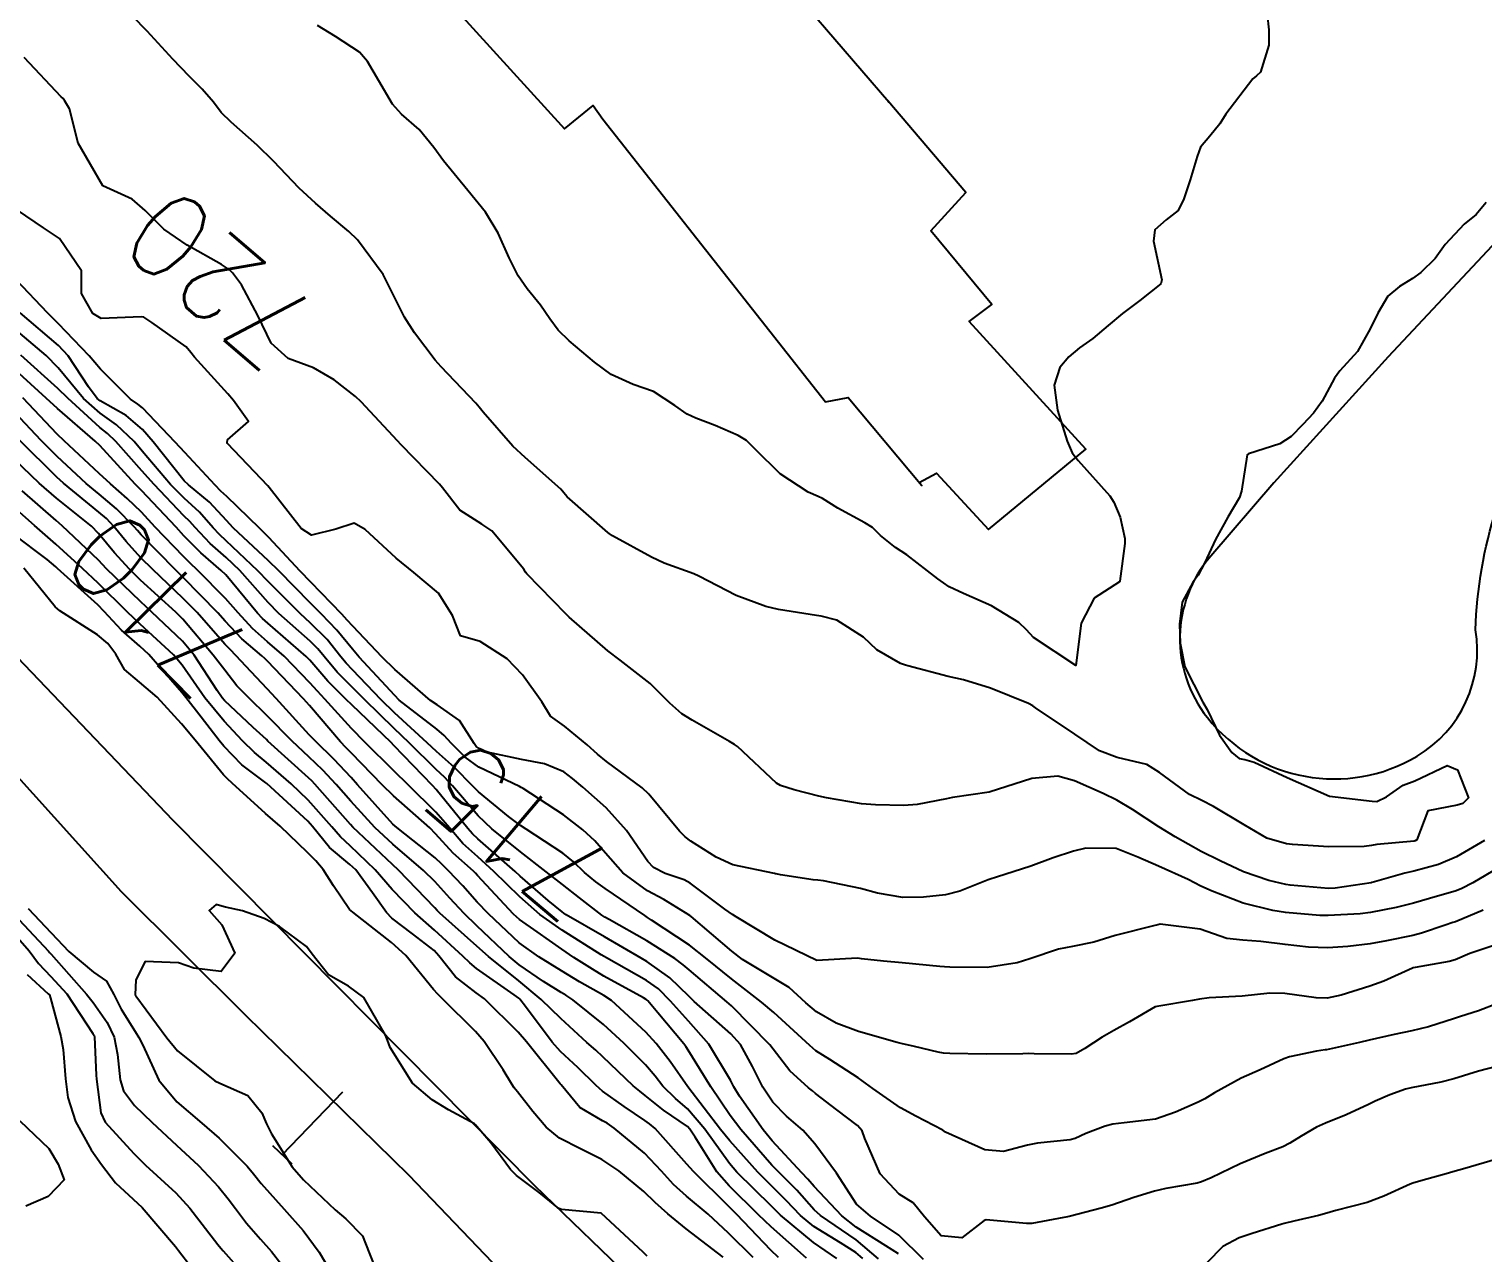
# Model space of a CAD drawing. Header units: metres. Extents: x 298520 to 308411, y 7433745 to 7450750.
# Drawn here: x 300544.6 to 300612.9, y 7448694.9 to 7448752.5 of the extents above; entities that cross this region are included whole.
import ezdxf
from ezdxf.enums import TextEntityAlignment as Align

# ---------------------------------------------------------------- set-up
doc = ezdxf.new("R2010")
doc.units = ezdxf.units.M
doc.header["$LTSCALE"] = 10
for name, color, linetype in [('Cotas', 45, 'Continuous'), ('Curvas de Nivel 1m', 11, 'Continuous'), ('Curvas de Nivel 5m', 15, 'Continuous'), ('Edificações', 30, 'Continuous'), ('Linha Férrea', 251, 'TRACKS'), ('Pórtico', 62, 'Continuous'), ('Vias Primárias', 230, 'Continuous')]:
    doc.layers.add(name, color=color, linetype=linetype)
doc.styles.add('Style-STANDARD', font='STANDARD.shx')
doc.linetypes.add('TRACKS', pattern='A,0.15,[130,ltypeshp.shx,S=0.25,R=0,X=0,Y=0],0.15', length=0.3)

msp = doc.modelspace()

# ---------------------------------------------------------------- linework, layer by layer
at = {"layer": 'Curvas de Nivel 1m', "flags": 128}
for points, elevation in [([(300602.723, 7448753.876), (300602.87, 7448752.423), (300602.875, 7448751.693), (300602.485, 7448750.426), (300602.302, 7448750.258), (300602.13, 7448750.106), (300600.859, 7448748.449), (300600.566, 7448747.993), (300600.097, 7448747.417), (300599.658, 7448746.896), (300599.501, 7448746.466), (300599.178, 7448745.363), (300598.883, 7448744.472), (300598.61, 7448743.922), (300598.053, 7448743.48), (300597.519, 7448743.014), (300597.461, 7448742.486), (300597.842, 7448740.656), (300597.796, 7448740.482), (300596.805, 7448739.692), (300595.999, 7448739.081), (300595.325, 7448738.51), (300594.599, 7448737.905), (300593.977, 7448737.462), (300593.466, 7448737.04), (300593.055, 7448736.539), (300592.79, 7448735.707), (300592.937, 7448734.54), (300593.388, 7448733.076), (300593.638, 7448732.533), (300593.917, 7448732.168), (300595.396, 7448730.507), (300595.596, 7448730.211), (300595.883, 7448729.498), (300596.104, 7448728.498), (300596.107, 7448728.261), (300595.875, 7448726.5), (300595.87, 7448726.483), (300595.852, 7448726.465), (300594.659, 7448725.699), (300594.061, 7448724.526), (300593.803, 7448722.53), (300591.816, 7448723.849), (300591.48, 7448724.216), (300591.118, 7448724.561), (300589.834, 7448725.331), (300588.519, 7448725.917), (300587.847, 7448726.228), (300587.323, 7448726.605), (300585.864, 7448727.729), (300585.32, 7448728.081), (300584.626, 7448728.639), (300584.25, 7448729.018), (300583.879, 7448729.238), (300582.616, 7448729.932), (300581.89, 7448730.382), (300581.693, 7448730.475), (300581.227, 7448730.68), (300579.906, 7448731.545), (300578.724, 7448732.708), (300578.324, 7448733.111), (300577.929, 7448733.345), (300576.85, 7448733.815), (300575.937, 7448734.164), (300575.537, 7448734.344), (300574.954, 7448734.755), (300573.952, 7448735.407), (300572.995, 7448735.742), (300571.964, 7448736.219), (300571.171, 7448736.798), (300569.983, 7448737.798), (300569.466, 7448738.296), (300569.085, 7448738.824), (300568.638, 7448739.469), (300568.007, 7448740.236), (300567.583, 7448740.844), (300567.169, 7448741.705), (300566.653, 7448742.854), (300566.053, 7448743.837), (300565.231, 7448744.868), (300564.084, 7448746.262), (300563.632, 7448746.887), (300562.937, 7448747.733), (300562.108, 7448748.458), (300561.678, 7448748.914), (300561.034, 7448750.011), (300560.515, 7448750.926), (300560.139, 7448751.363), (300558.996, 7448752.101), (300558.158, 7448752.614)], 722), ([(300613.089, 7448744.3), (300612.627, 7448743.734), (300612.053, 7448743.281), (300611.164, 7448742.323), (300610.699, 7448741.664), (300610.023, 7448741.003), (300609.634, 7448740.729), (300609.012, 7448740.35), (300608.474, 7448739.889), (300608, 7448739.098), (300607.638, 7448738.365), (300607.049, 7448737.301), (300606.218, 7448736.386), (300605.959, 7448736.036), (300605.381, 7448734.964), (300604.971, 7448734.4), (300604.477, 7448733.865), (300603.932, 7448733.297), (300603.397, 7448732.946), (300601.923, 7448732.486), (300601.859, 7448732.431), (300601.596, 7448730.735), (300601.496, 7448730.436), (300600.948, 7448729.508), (300600.361, 7448728.453), (300599.862, 7448727.368), (300599.546, 7448726.773), (300599.312, 7448726.465), (300598.805, 7448725.504), (300598.679, 7448724.471), (300598.701, 7448723.584), (300598.922, 7448722.469), (300599.778, 7448720.814), (300599.974, 7448720.457), (300600.562, 7448719.249), (300601.13, 7448718.439), (300601.479, 7448718.163), (300601.75, 7448718.111), (300602.186, 7448717.988), (300603.742, 7448717.269), (300605.733, 7448716.39), (300607.73, 7448716.161), (300607.944, 7448716.144), (300608.401, 7448716.353), (300609.183, 7448716.901), (300609.741, 7448717.115), (300611.262, 7448717.831), (300611.746, 7448717.623), (300612.258, 7448716.305), (300611.999, 7448716.037), (300611.728, 7448715.96), (300610.352, 7448715.705), (300609.826, 7448714.339), (300609.756, 7448714.286), (300609.702, 7448714.272), (300607.948, 7448714.11), (300607.7, 7448714.068), (300607.35, 7448714.016), (300605.699, 7448714.014), (300603.993, 7448714.114), (300603.7, 7448714.153), (300602.775, 7448714.419), (300601.712, 7448715.037), (300600.273, 7448715.904), (300599.729, 7448716.192), (300599.152, 7448716.466), (300597.743, 7448717.506), (300597.135, 7448717.877), (300595.75, 7448718.209), (300594.909, 7448718.518), (300593.761, 7448719.298), (300591.913, 7448720.549), (300591.774, 7448720.638), (300591.584, 7448720.744), (300589.786, 7448721.474), (300588.529, 7448721.856), (300587.794, 7448722.022), (300585.906, 7448722.515), (300585.802, 7448722.546), (300585.558, 7448722.624), (300584.443, 7448723.274), (300583.815, 7448723.857), (300582.568, 7448724.663), (300581.826, 7448724.848), (300581.616, 7448724.884), (300579.83, 7448725.165), (300579.234, 7448725.304), (300577.84, 7448725.826), (300576.08, 7448726.738), (300575.854, 7448726.844), (300574.448, 7448727.35), (300573.861, 7448727.621), (300572.026, 7448728.633), (300571.872, 7448728.734), (300571.801, 7448728.791), (300569.889, 7448730.454), (300569.731, 7448730.652), (300569.594, 7448730.814), (300567.915, 7448732.313), (300567.336, 7448732.846), (300565.939, 7448734.449), (300565.758, 7448734.68), (300565.601, 7448734.865), (300563.968, 7448736.58), (300563.687, 7448736.893), (300562.718, 7448738.171), (300562.244, 7448738.907), (300561.998, 7448739.411), (300561.246, 7448740.918), (300560.037, 7448742.542), (300559.634, 7448742.936), (300558.764, 7448743.663), (300558.056, 7448744.263), (300557.29, 7448744.968), (300556.082, 7448746.235), (300555.327, 7448746.988), (300554.104, 7448748.069), (300553.636, 7448748.535), (300553.269, 7448749.013), (300552.73, 7448749.632), (300552.125, 7448750.237), (300551.35, 7448751.038), (300550.152, 7448752.351), (300549.468, 7448753.057)], 721), ([(300613.69, 7448713.037), (300612.458, 7448712.308), (300611.953, 7448712.041), (300611.677, 7448711.933), (300610.427, 7448711.577), (300609.668, 7448711.364), (300608.855, 7448711.158), (300607.661, 7448710.922), (300607.168, 7448710.86), (300605.659, 7448710.775), (300605.27, 7448710.783), (300603.661, 7448710.927), (300603.067, 7448711.01), (300601.667, 7448711.361), (300600.205, 7448711.922), (300599.678, 7448712.162), (300599.084, 7448712.466), (300597.689, 7448713.104), (300596.721, 7448713.522), (300595.697, 7448713.934), (300594.277, 7448713.944), (300593.696, 7448713.796), (300592.743, 7448713.489), (300591.688, 7448713.101), (300590.075, 7448712.574), (300589.775, 7448712.485), (300589.681, 7448712.45), (300588.348, 7448711.918), (300587.67, 7448711.75), (300586.641, 7448711.637), (300585.668, 7448711.63), (300584.473, 7448711.836), (300583.674, 7448712.046), (300581.94, 7448712.406), (300581.681, 7448712.434), (300581.459, 7448712.451), (300579.923, 7448712.696), (300579.715, 7448712.731), (300579.683, 7448712.736), (300579.637, 7448712.747), (300577.687, 7448713.158), (300576.895, 7448713.524), (300575.698, 7448714.281), (300575.436, 7448714.48), (300575.175, 7448714.748), (300573.729, 7448716.476), (300573.412, 7448716.773), (300571.745, 7448718.023), (300571.312, 7448718.36), (300570.83, 7448718.799), (300569.762, 7448719.677), (300569.103, 7448720.157), (300568.704, 7448720.826), (300567.792, 7448722.099), (300567.072, 7448722.847), (300565.811, 7448723.661), (300564.872, 7448723.933), (300564.502, 7448724.88), (300563.839, 7448725.929), (300562.693, 7448726.902), (300561.86, 7448727.57), (300560.391, 7448728.925), (300559.876, 7448729.225), (300559.018, 7448728.943), (300557.87, 7448728.653), (300557.385, 7448728.965), (300555.892, 7448730.899), (300555.825, 7448730.981), (300553.922, 7448732.965), (300553.907, 7448733), (300553.924, 7448733.145), (300554.921, 7448734.002), (300554.212, 7448734.997), (300553.947, 7448735.299), (300552.37, 7448737.024), (300552.198, 7448737.25), (300551.978, 7448737.51), (300550.375, 7448738.661), (300549.992, 7448738.914), (300549.87, 7448738.93), (300547.991, 7448738.851), (300547.594, 7448739.084), (300547.063, 7448740.028), (300547.071, 7448741.089), (300546.035, 7448742.601), (300545.272, 7448743.108), (300544.051, 7448743.943)], 719), ([(300612.943, 7448711.022), (300611.655, 7448710.487), (300611.531, 7448710.445), (300611.168, 7448710.325), (300610.044, 7448709.941), (300609.648, 7448709.841), (300608.404, 7448709.594), (300607.644, 7448709.453), (300606.581, 7448709.315), (300605.642, 7448709.264), (300604.744, 7448709.296), (300603.643, 7448709.409), (300602.504, 7448709.561), (300601.645, 7448709.612), (300600.906, 7448709.701), (300599.65, 7448710.129), (300597.765, 7448710.366), (300597.652, 7448710.342), (300597.458, 7448710.29), (300595.646, 7448709.844), (300594.645, 7448709.518), (300593.641, 7448709.328), (300592.98, 7448709.197), (300591.635, 7448708.742), (300591.05, 7448708.559), (300589.63, 7448708.328), (300587.878, 7448708.35), (300587.631, 7448708.36), (300587.404, 7448708.377), (300585.632, 7448708.551), (300584.755, 7448708.639), (300583.728, 7448708.743), (300583.634, 7448708.757), (300583.519, 7448708.767), (300581.633, 7448708.67), (300579.647, 7448709.613), (300577.841, 7448710.718), (300577.664, 7448710.832), (300577.311, 7448711.079), (300575.679, 7448712.305), (300575.392, 7448712.457), (300574.497, 7448712.758), (300573.948, 7448713.029), (300573.688, 7448713.319), (300572.683, 7448714.78), (300571.719, 7448715.836), (300570.637, 7448716.806), (300570.146, 7448717.223), (300569.74, 7448717.527), (300568.832, 7448717.912), (300567.746, 7448718.111), (300566.14, 7448718.465), (300565.751, 7448718.634), (300565.618, 7448718.729), (300565.514, 7448718.864), (300564.834, 7448719.944), (300563.78, 7448720.687), (300563.464, 7448720.893), (300561.797, 7448722.339), (300561.203, 7448722.916), (300559.817, 7448724.377), (300559.555, 7448724.669), (300559.306, 7448724.938), (300557.845, 7448726.445), (300557.35, 7448726.965), (300555.869, 7448728.553), (300555.437, 7448728.984), (300553.888, 7448730.474), (300553.621, 7448730.735), (300553.34, 7448731.008), (300551.916, 7448732.548), (300551.474, 7448733.034), (300549.939, 7448734.64), (300549.709, 7448734.822), (300549.373, 7448735.059), (300547.964, 7448736.465), (300547.432, 7448737.085), (300545.988, 7448738.59), (300545.459, 7448739.105), (300544.008, 7448740.642)], 718), ([(300613.644, 7448709.425), (300612.319, 7448708.989), (300611.637, 7448708.701), (300611.349, 7448708.61), (300609.75, 7448708.339), (300609.656, 7448708.317), (300609.633, 7448708.308), (300608.281, 7448707.699), (300607.624, 7448707.462), (300606.272, 7448707.033), (300605.618, 7448706.896), (300605.103, 7448706.91), (300603.62, 7448707.108), (300602.914, 7448707.123), (300601.618, 7448706.979), (300600.068, 7448706.904), (300599.617, 7448706.848), (300599.29, 7448706.789), (300597.613, 7448706.505), (300597.537, 7448706.481), (300596.327, 7448705.774), (300595.596, 7448705.367), (300595.047, 7448705.06), (300594.233, 7448704.523), (300593.816, 7448704.293), (300593.58, 7448704.26), (300591.847, 7448704.28), (300591.58, 7448704.285), (300591.305, 7448704.279), (300589.58, 7448704.254), (300587.879, 7448704.298), (300587.58, 7448704.311), (300587.328, 7448704.351), (300586.225, 7448704.62), (300585.585, 7448704.763), (300585.412, 7448704.806), (300583.593, 7448705.326), (300582.538, 7448705.722), (300581.607, 7448706.251), (300581.119, 7448706.677), (300580.327, 7448707.396), (300579.624, 7448707.816), (300578.131, 7448708.715), (300577.639, 7448709.095), (300575.723, 7448710.739), (300575.663, 7448710.784), (300574.439, 7448711.527), (300573.675, 7448711.936), (300572.516, 7448712.782), (300571.692, 7448713.708), (300571.191, 7448714.291), (300570.629, 7448714.806), (300569.713, 7448715.511), (300567.828, 7448716.742), (300567.732, 7448716.804), (300567.655, 7448716.841), (300565.742, 7448717.753), (300565.102, 7448718.225), (300564.436, 7448718.88), (300564.108, 7448719.237), (300563.763, 7448719.533), (300562.003, 7448720.908), (300561.785, 7448721.117), (300560.115, 7448722.927), (300559.807, 7448723.3), (300559.065, 7448724.191), (300558.347, 7448724.952), (300557.83, 7448725.46), (300556.345, 7448726.975), (300555.858, 7448727.458), (300554.2, 7448728.997), (300553.876, 7448729.342), (300553.079, 7448730.206), (300552.092, 7448731.027), (300551.896, 7448731.216), (300550.434, 7448733.045), (300549.929, 7448733.632), (300549.165, 7448734.291), (300547.942, 7448734.967), (300547.801, 7448735.081), (300547.399, 7448735.637), (300546.43, 7448737.095), (300545.978, 7448737.583), (300544.177, 7448739.118)], 717), ([(300613.616, 7448706.642), (300612.725, 7448706.303), (300611.889, 7448706.035), (300611.607, 7448705.942), (300610.383, 7448705.55), (300609.598, 7448705.352), (300608.764, 7448705.179), (300607.591, 7448704.917), (300607.144, 7448704.813), (300605.584, 7448704.466), (300605.516, 7448704.458), (300605.113, 7448704.395), (300603.852, 7448704.136), (300603.579, 7448704.041), (300602.466, 7448703.529), (300601.57, 7448703.126), (300600.325, 7448702.449), (300599.862, 7448702.153), (300599.558, 7448701.997), (300598.494, 7448701.53), (300597.55, 7448701.206), (300596.074, 7448701.028), (300595.547, 7448700.966), (300595.183, 7448700.877), (300594.279, 7448700.523), (300593.771, 7448700.296), (300593.538, 7448700.232), (300592.005, 7448700.077), (300591.534, 7448699.987), (300590.405, 7448699.691), (300589.531, 7448699.76), (300587.681, 7448700.599), (300587.544, 7448700.68), (300586.282, 7448701.35), (300585.554, 7448701.733), (300584.267, 7448702.643), (300583.568, 7448703.151), (300582.232, 7448704.008), (300581.58, 7448704.419), (300581.443, 7448704.534), (300581.3, 7448704.674), (300579.606, 7448706.225), (300579.032, 7448706.706), (300577.624, 7448707.798), (300576.473, 7448708.732), (300575.643, 7448709.383), (300573.861, 7448710.566), (300573.662, 7448710.689), (300573.537, 7448710.771), (300571.675, 7448712.043), (300571.242, 7448712.36), (300570.71, 7448712.805), (300570.183, 7448713.308), (300569.692, 7448713.714), (300567.963, 7448714.837), (300567.705, 7448715.009), (300567.128, 7448715.429), (300565.729, 7448716.591), (300565.461, 7448716.864), (300564.603, 7448717.739), (300563.749, 7448718.495), (300563.305, 7448718.894), (300561.774, 7448720.309), (300561.153, 7448720.916), (300559.797, 7448722.329), (300559.503, 7448722.638), (300559.254, 7448722.938), (300558.61, 7448723.747), (300557.819, 7448724.538), (300557.362, 7448724.965), (300555.845, 7448726.484), (300555.354, 7448726.985), (300553.867, 7448728.396), (300553.55, 7448728.685), (300553.259, 7448729.009), (300552.607, 7448729.746), (300551.887, 7448730.4), (300551.25, 7448731.036), (300549.916, 7448732.61), (300549.539, 7448733.056), (300548.708, 7448733.846), (300547.936, 7448734.398), (300547.157, 7448735.088), (300545.964, 7448736.528), (300545.398, 7448737.106), (300543.985, 7448738.316)], 716), ([(300586.635, 7448694.612), (300585.48, 7448695.755), (300584.144, 7448696.643), (300583.499, 7448697.214), (300582.555, 7448698.66), (300581.534, 7448700.049), (300580.964, 7448700.679), (300580.208, 7448701.349), (300579.556, 7448702.001), (300579.086, 7448702.705), (300578.611, 7448703.672), (300578.035, 7448704.715), (300577.59, 7448705.223), (300575.866, 7448706.737), (300575.615, 7448706.988), (300574.72, 7448707.85), (300573.631, 7448708.616), (300573.365, 7448708.773), (300571.648, 7448709.771), (300569.849, 7448710.817), (300569.738, 7448710.893), (300569.664, 7448710.95), (300569.005, 7448711.491), (300567.681, 7448712.628), (300567.442, 7448712.842), (300565.698, 7448714.377), (300565.449, 7448714.613), (300565.221, 7448714.867), (300563.73, 7448716.702), (300563.562, 7448716.892), (300561.752, 7448718.777), (300561.617, 7448718.911), (300559.779, 7448720.68), (300559.512, 7448720.934), (300558.638, 7448721.794), (300557.801, 7448722.775), (300557.629, 7448722.962), (300555.818, 7448724.519), (300555.575, 7448724.738), (300555.344, 7448724.987), (300553.85, 7448726.795), (300553.634, 7448727.003), (300552.666, 7448727.823), (300551.869, 7448728.635), (300551.511, 7448729.034), (300549.89, 7448730.762), (300549.745, 7448730.906), (300549.589, 7448731.055), (300547.92, 7448732.88), (300547.712, 7448733.082), (300545.938, 7448734.616), (300545.397, 7448735.105), (300543.962, 7448736.422)], 714), ([(300585.466, 7448694.869), (300584.865, 7448695.243), (300583.485, 7448696.126), (300582.803, 7448696.657), (300581.507, 7448698.046), (300581.212, 7448698.377), (300580.928, 7448698.679), (300579.535, 7448700.184), (300579.109, 7448700.704), (300577.993, 7448702.281), (300577.722, 7448702.718), (300577.566, 7448703.031), (300576.547, 7448704.73), (300575.599, 7448705.817), (300574.744, 7448706.753), (300574.182, 7448707.325), (300573.622, 7448707.72), (300571.744, 7448708.789), (300571.634, 7448708.855), (300571.492, 7448708.935), (300569.652, 7448710.086), (300568.611, 7448710.831), (300567.671, 7448711.651), (300566.451, 7448712.852), (300565.69, 7448713.534), (300564.994, 7448714.168), (300564.371, 7448714.88), (300563.714, 7448715.636), (300562.427, 7448716.903), (300561.74, 7448717.576), (300560.39, 7448718.924), (300559.763, 7448719.575), (300558.505, 7448720.949), (300558.157, 7448721.325), (300557.791, 7448721.722), (300556.584, 7448722.972), (300555.81, 7448723.649), (300555.099, 7448724.274), (300554.422, 7448725.001), (300553.833, 7448725.681), (300552.517, 7448727.02), (300552.173, 7448727.342), (300551.859, 7448727.65), (300550.531, 7448729.043), (300549.88, 7448729.737), (300549.216, 7448730.39), (300548.434, 7448731.072), (300547.9, 7448731.554), (300546.243, 7448733.097), (300545.926, 7448733.415), (300544.313, 7448735.116)], 713), ([(300584.523, 7448694.639), (300583.476, 7448695.529), (300581.8, 7448696.667), (300581.496, 7448696.942), (300580.687, 7448697.865), (300579.86, 7448698.695), (300579.518, 7448699.046), (300578.061, 7448700.715), (300577.55, 7448701.383), (300576.651, 7448702.729), (300575.58, 7448704.455), (300575.465, 7448704.625), (300575.377, 7448704.743), (300574.159, 7448706.207), (300573.687, 7448706.769), (300573.649, 7448706.806), (300573.614, 7448706.832), (300573.479, 7448706.907), (300571.624, 7448707.93), (300571.078, 7448708.249), (300570.213, 7448708.811), (300569.639, 7448709.2), (300568.478, 7448710.005), (300567.659, 7448710.587), (300567.377, 7448710.843), (300565.681, 7448712.661), (300565.587, 7448712.766), (300565.483, 7448712.863), (300564.527, 7448713.713), (300563.7, 7448714.615), (300563.431, 7448714.893), (300561.725, 7448716.406), (300561.202, 7448716.915), (300559.748, 7448718.412), (300559.489, 7448718.673), (300559.241, 7448718.938), (300557.778, 7448720.646), (300557.498, 7448720.963), (300555.8, 7448722.73), (300555.679, 7448722.86), (300555.545, 7448722.984), (300554.604, 7448723.791), (300553.819, 7448724.619), (300553.469, 7448725.014), (300551.848, 7448726.673), (300551.488, 7448727.034), (300549.869, 7448728.678), (300549.693, 7448728.875), (300549.536, 7448729.055), (300548.712, 7448729.898), (300547.888, 7448730.585), (300547.283, 7448731.086), (300545.916, 7448732.361), (300545.17, 7448733.108), (300543.936, 7448734.431)], 712), ([(300583.798, 7448694.647), (300583.467, 7448694.943), (300582.746, 7448695.385), (300581.485, 7448696.15), (300580.856, 7448696.68), (300580.191, 7448697.381), (300579.507, 7448698.06), (300578.854, 7448698.707), (300577.535, 7448700.186), (300577.107, 7448700.724), (300575.563, 7448702.72), (300574.73, 7448703.908), (300574.075, 7448704.763), (300573.591, 7448705.298), (300571.975, 7448706.786), (300571.615, 7448707.021), (300570.47, 7448707.656), (300569.626, 7448708.17), (300568.556, 7448708.831), (300567.643, 7448709.493), (300566.191, 7448710.855), (300565.668, 7448711.407), (300564.985, 7448712.179), (300564.316, 7448712.881), (300563.999, 7448713.199), (300563.689, 7448713.483), (300561.882, 7448714.908), (300561.705, 7448715.075), (300560.041, 7448716.927), (300559.736, 7448717.272), (300558.93, 7448718.127), (300558.073, 7448718.955), (300557.758, 7448719.279), (300556.215, 7448720.976), (300555.787, 7448721.432), (300555.032, 7448722.229), (300554.326, 7448723.002), (300554.062, 7448723.263), (300553.808, 7448723.529), (300552.494, 7448725.023), (300551.833, 7448725.699), (300550.413, 7448727.044), (300549.858, 7448727.586), (300549.164, 7448728.358), (300548.579, 7448729.069), (300548.239, 7448729.437), (300547.88, 7448729.739), (300546.225, 7448731.097), (300545.906, 7448731.386), (300544.146, 7448733.118)], 711), ([(300581.15, 7448694.675), (300579.485, 7448696.142), (300578.894, 7448696.706), (300577.506, 7448698.071), (300576.934, 7448698.726), (300575.909, 7448700.364), (300575.666, 7448700.739), (300575.544, 7448700.862), (300574.416, 7448701.621), (300573.558, 7448702.322), (300573.313, 7448702.525), (300573.001, 7448702.776), (300571.576, 7448704.133), (300571.233, 7448704.449), (300570.821, 7448704.801), (300569.6, 7448705.93), (300568.677, 7448706.829), (300567.622, 7448707.705), (300566.189, 7448708.854), (300565.64, 7448709.332), (300563.906, 7448710.886), (300563.784, 7448711.008), (300563.665, 7448711.137), (300561.959, 7448712.907), (300561.686, 7448713.173), (300559.821, 7448714.929), (300559.705, 7448715.052), (300558.033, 7448716.955), (300557.888, 7448717.111), (300557.736, 7448717.256), (300555.825, 7448718.979), (300555.754, 7448719.047), (300555.129, 7448719.623), (300553.781, 7448720.882), (300553.674, 7448721.011), (300553.448, 7448721.352), (300552.354, 7448723.024), (300551.809, 7448723.668), (300550.366, 7448725.045), (300549.83, 7448725.543), (300548.237, 7448727.074), (300548.051, 7448727.273), (300547.857, 7448727.489), (300546.162, 7448729.097), (300545.877, 7448729.354), (300544.276, 7448730.738)], 709), ([(300579.832, 7448694.694), (300579.468, 7448695.038), (300577.873, 7448696.716), (300577.497, 7448697.096), (300575.838, 7448698.737), (300575.518, 7448699.093), (300574.037, 7448700.763), (300573.765, 7448700.986), (300573.547, 7448701.137), (300572.567, 7448701.793), (300571.56, 7448702.517), (300571.409, 7448702.639), (300571.245, 7448702.795), (300570.394, 7448703.631), (300569.579, 7448704.38), (300569.19, 7448704.824), (300567.942, 7448706.503), (300567.675, 7448706.839), (300567.614, 7448706.898), (300567.405, 7448707.052), (300565.627, 7448708.291), (300565.314, 7448708.549), (300564.993, 7448708.87), (300563.651, 7448710.088), (300562.725, 7448710.899), (300561.674, 7448712.003), (300560.874, 7448712.918), (300559.694, 7448714.057), (300559.238, 7448714.476), (300558.824, 7448714.943), (300557.722, 7448716.201), (300556.926, 7448716.968), (300555.743, 7448717.981), (300555.203, 7448718.444), (300554.625, 7448718.997), (300553.766, 7448719.909), (300552.865, 7448721.019), (300551.798, 7448722.543), (300551.387, 7448723.034), (300549.817, 7448724.482), (300549.521, 7448724.755), (300549.217, 7448725.059), (300547.843, 7448726.401), (300547.111, 7448727.087), (300545.864, 7448728.231), (300544.86, 7448729.11), (300543.886, 7448729.981)], 708), ([(300578.642, 7448694.708), (300577.48, 7448695.852), (300576.513, 7448696.73), (300575.501, 7448697.577), (300574.889, 7448698.132), (300574.32, 7448698.758), (300573.525, 7448699.603), (300572.095, 7448700.784), (300571.769, 7448701.012), (300571.546, 7448701.132), (300570.495, 7448701.749), (300569.604, 7448702.819), (300569.587, 7448702.843), (300569.563, 7448702.864), (300567.984, 7448704.836), (300567.59, 7448705.299), (300566.008, 7448706.856), (300565.616, 7448707.148), (300564.65, 7448707.902), (300563.857, 7448708.887), (300563.636, 7448709.126), (300562.627, 7448709.922), (300561.659, 7448710.656), (300561.396, 7448710.913), (300560.742, 7448711.85), (300559.953, 7448712.927), (300559.685, 7448713.178), (300558.717, 7448713.969), (300557.924, 7448714.957), (300557.707, 7448715.22), (300555.778, 7448716.98), (300555.733, 7448717.016), (300554.608, 7448717.864), (300553.75, 7448718.738), (300553.535, 7448719.012), (300552.694, 7448720.096), (300551.971, 7448721.028), (300551.785, 7448721.262), (300550.231, 7448723.046), (300549.807, 7448723.444), (300548.941, 7448724.19), (300548.128, 7448725.075), (300547.828, 7448725.386), (300545.938, 7448727.099), (300545.854, 7448727.172), (300545.445, 7448727.516), (300543.869, 7448728.707)], 707), ([(300577.232, 7448694.722), (300575.483, 7448696.055), (300574.621, 7448696.753), (300574.029, 7448697.293), (300573.503, 7448697.796), (300572.323, 7448698.782), (300571.521, 7448699.314), (300570.518, 7448699.815), (300569.535, 7448700.31), (300568.908, 7448700.826), (300568.281, 7448701.563), (300567.559, 7448702.483), (300567.402, 7448702.682), (300567.294, 7448702.843), (300566.891, 7448703.526), (300565.99, 7448704.856), (300565.59, 7448705.32), (300564.011, 7448706.884), (300563.809, 7448707.081), (300563.617, 7448707.305), (300562.314, 7448708.903), (300561.642, 7448709.502), (300559.811, 7448710.929), (300559.664, 7448711.065), (300558.905, 7448712.171), (300558.424, 7448712.949), (300558.081, 7448713.348), (300557.691, 7448713.744), (300556.399, 7448714.973), (300555.712, 7448715.58), (300554.146, 7448717.004), (300553.924, 7448717.196), (300553.737, 7448717.391), (300552.407, 7448719.023), (300551.764, 7448719.786), (300550.619, 7448721.042), (300549.79, 7448721.756), (300549.078, 7448722.343), (300548.675, 7448723.067), (300548.299, 7448723.564), (300547.812, 7448723.969), (300546.041, 7448725.098), (300545.826, 7448725.284), (300544.347, 7448727.115)], 706), ([(300543.662, 7448711.083), (300545.506, 7448709.102), (300545.565, 7448709.033), (300545.631, 7448708.956), (300547.296, 7448707.083), (300547.609, 7448706.689), (300548.278, 7448705.748), (300548.604, 7448705.065), (300548.762, 7448704.249), (300548.882, 7448703.06), (300549.033, 7448702.534), (300549.551, 7448701.851), (300550.389, 7448701.042), (300551.527, 7448699.977), (300552.561, 7448699.02), (300553.503, 7448698.025), (300553.955, 7448697.46), (300554.297, 7448696.998), (300554.818, 7448696.321), (300555.479, 7448695.564), (300555.997, 7448694.975), (300557.445, 7448693.101)], 707), ([(300544.558, 7448711.111), (300545.646, 7448709.969), (300546.474, 7448709.092), (300547.623, 7448708.119), (300548.232, 7448707.684), (300548.577, 7448707.066), (300548.921, 7448706.375), (300549.587, 7448705.322), (300549.755, 7448705.048), (300549.941, 7448704.684), (300550.693, 7448703.039), (300551.553, 7448702.014), (300552.725, 7448701.018), (300553.532, 7448700.307), (300554.845, 7448698.99), (300555.151, 7448698.627), (300555.505, 7448698.179), (300556.584, 7448696.969), (300557.483, 7448695.969), (300558.242, 7448694.952), (300559.397, 7448692.987)], 706), ([(300543.649, 7448710.218), (300544.609, 7448709.115), (300545.036, 7448708.518), (300545.621, 7448707.918), (300546.371, 7448707.092), (300547.594, 7448705.229), (300547.655, 7448705.14), (300547.675, 7448705.079), (300547.758, 7448703.27), (300547.77, 7448703.077), (300547.978, 7448701.505), (300548.18, 7448701.07), (300549.521, 7448699.588), (300550.074, 7448699.044), (300551.5, 7448697.745), (300552.164, 7448697.023), (300553.476, 7448695.314), (300553.609, 7448695.142), (300553.723, 7448695.006), (300555.444, 7448693.074)], 708), ([(300544.504, 7448707.999), (300545.504, 7448707.102), (300545.563, 7448707.051), (300545.611, 7448706.898), (300546.097, 7448705.095), (300546.195, 7448704.483), (300546.313, 7448703.093), (300546.42, 7448702.225), (300546.776, 7448701.088), (300547.523, 7448699.769), (300548.001, 7448699.073), (300548.656, 7448698.215), (300549.497, 7448697.439), (300549.921, 7448697.046), (300551.475, 7448695.217), (300551.621, 7448695.029), (300552.2, 7448694.285)], 709), ([(300613.523, 7448699.305), (300612.091, 7448698.884), (300611.517, 7448698.72), (300611.206, 7448698.633), (300610.128, 7448698.334), (300609.65, 7448698.201), (300609.511, 7448698.149), (300608.275, 7448697.582), (300607.502, 7448697.292), (300606.024, 7448696.908), (300605.497, 7448696.752), (300605.216, 7448696.673), (300604.05, 7448696.404), (300603.601, 7448696.3), (300603.491, 7448696.267), (300602.094, 7448695.821), (300601.481, 7448695.62), (300600.712, 7448695.21), (300599.966, 7448694.455)], 714)]:
    msp.add_lwpolyline(points, dxfattribs=dict(at, elevation=elevation))
at = {"layer": 'Curvas de Nivel 5m', "flags": 128}
for points, elevation in [([(300613.013, 7448714.3), (300611.695, 7448713.529), (300610.848, 7448713.172), (300609.688, 7448712.858), (300609.268, 7448712.763), (300607.841, 7448712.358), (300607.716, 7448712.326), (300607.682, 7448712.317), (300606, 7448712.064), (300605.678, 7448712.053), (300603.882, 7448712.206), (300603.68, 7448712.236), (300602.873, 7448712.418), (300601.687, 7448712.829), (300600.589, 7448713.343), (300599.696, 7448713.791), (300598.467, 7448714.472), (300597.71, 7448714.941), (300596.459, 7448715.762), (300595.728, 7448716.196), (300595.082, 7448716.517), (300593.739, 7448717.109), (300592.956, 7448717.323), (300591.74, 7448717.221), (300589.733, 7448716.58), (300588.007, 7448716.319), (300587.728, 7448716.264), (300586.341, 7448715.996), (300585.723, 7448715.952), (300584.379, 7448715.984), (300583.724, 7448716.03), (300582.09, 7448716.304), (300581.729, 7448716.388), (300580.568, 7448716.687), (300579.925, 7448716.887), (300579.736, 7448717.007), (300577.903, 7448718.719), (300577.754, 7448718.824), (300577.524, 7448718.953), (300575.765, 7448719.954), (300575.278, 7448720.257), (300574.712, 7448720.756), (300573.787, 7448721.684), (300572.385, 7448722.784), (300571.807, 7448723.224), (300569.987, 7448724.808), (300569.825, 7448724.961), (300567.99, 7448726.838), (300567.934, 7448726.919), (300567.855, 7448727.063), (300566.349, 7448728.855), (300565.876, 7448729.173), (300564.849, 7448729.842), (300564.029, 7448730.888), (300563.895, 7448731.059), (300562.094, 7448732.908), (300561.925, 7448733.09), (300560.208, 7448734.927), (300559.947, 7448735.175), (300558.944, 7448735.96), (300557.966, 7448736.527), (300556.78, 7448736.972), (300555.98, 7448737.69), (300555.36, 7448738.986), (300554.578, 7448740.423), (300554.162, 7448740.999), (300554.015, 7448741.137), (300553.639, 7448741.385), (300552.032, 7448742.293), (300550.94, 7448743.041), (300550.052, 7448743.926), (300549.447, 7448744.449), (300548.063, 7448745.08), (300546.9, 7448747.092), (300546.497, 7448748.708), (300546.264, 7448749.098), (300546.196, 7448749.181), (300546.115, 7448749.267), (300544.371, 7448751.118)], 720), ([(300613.577, 7448703.679), (300612.725, 7448703.453), (300611.571, 7448703.107), (300610.955, 7448702.941), (300609.566, 7448702.678), (300609.297, 7448702.612), (300608.559, 7448702.35), (300607.868, 7448702.047), (300607.556, 7448701.898), (300606.512, 7448701.412), (300605.542, 7448701.018), (300605.112, 7448700.822), (300604.393, 7448700.401), (300603.866, 7448700.07), (300603.528, 7448699.909), (300602.697, 7448699.594), (300601.52, 7448699.103), (300601.073, 7448698.891), (300600.166, 7448698.453), (300599.717, 7448698.251), (300599.51, 7448698.195), (300598.033, 7448697.949), (300597.506, 7448697.824), (300596.524, 7448697.516), (300595.499, 7448697.167), (300595.001, 7448697.012), (300593.494, 7448696.626), (300593.414, 7448696.61), (300592.991, 7448696.535), (300591.736, 7448696.3), (300591.489, 7448696.295), (300589.593, 7448696.477), (300589.491, 7448696.439), (300588.437, 7448695.632), (300587.48, 7448695.722), (300586.693, 7448696.612), (300586.154, 7448697.275), (300585.503, 7448697.684), (300584.612, 7448698.639), (300583.891, 7448700.293), (300583.758, 7448700.648), (300583.545, 7448700.899), (300582.574, 7448701.638), (300581.56, 7448702.414), (300581.418, 7448702.528), (300581.232, 7448702.675), (300580.356, 7448703.473), (300579.581, 7448704.499), (300579.419, 7448704.702), (300577.61, 7448706.529), (300577.395, 7448706.722), (300575.628, 7448708.226), (300575.346, 7448708.46), (300574.956, 7448708.75), (300573.645, 7448709.58), (300571.861, 7448710.587), (300571.661, 7448710.695), (300571.522, 7448710.792), (300570.477, 7448711.614), (300569.677, 7448712.231), (300568.899, 7448712.828), (300567.692, 7448713.775), (300566.351, 7448714.854), (300565.712, 7448715.469), (300564.504, 7448716.878), (300564.13, 7448717.278), (300563.74, 7448717.644), (300562.46, 7448718.903), (300561.763, 7448719.576), (300560.389, 7448720.924), (300559.789, 7448721.506), (300559.077, 7448722.222), (300558.47, 7448722.95), (300558.17, 7448723.318), (300557.81, 7448723.679), (300556.343, 7448724.975), (300555.831, 7448725.494), (300554.505, 7448726.993), (300553.859, 7448727.606), (300553.117, 7448728.263), (300552.411, 7448729.022), (300552.154, 7448729.304), (300551.878, 7448729.575), (300550.477, 7448731.044), (300549.902, 7448731.688), (300548.681, 7448733.069), (300548.288, 7448733.436), (300547.929, 7448733.722), (300546.416, 7448735.095), (300545.95, 7448735.559), (300544.216, 7448737.118)], 715), ([(300582.574, 7448694.659), (300581.474, 7448695.404), (300579.924, 7448696.694), (300579.705, 7448696.907), (300579.497, 7448697.119), (300577.866, 7448698.716), (300577.519, 7448699.125), (300576.367, 7448700.732), (300575.552, 7448701.686), (300574.991, 7448702.182), (300574.39, 7448702.758), (300574.025, 7448703.221), (300573.573, 7448703.758), (300572.549, 7448704.78), (300571.596, 7448705.65), (300570.159, 7448706.812), (300569.826, 7448707.027), (300569.616, 7448707.151), (300568.774, 7448707.676), (300567.629, 7448708.46), (300567.164, 7448708.845), (300565.654, 7448710.289), (300565.059, 7448710.869), (300564.385, 7448711.594), (300563.678, 7448712.378), (300563.144, 7448712.895), (300561.695, 7448714.126), (300560.852, 7448714.919), (300559.721, 7448716.148), (300559.027, 7448716.941), (300558.403, 7448717.613), (300557.746, 7448718.232), (300556.962, 7448718.968), (300555.771, 7448720.175), (300554.941, 7448720.993), (300554.368, 7448721.581), (300553.796, 7448722.306), (300553.26, 7448723.015), (300551.82, 7448724.712), (300551.503, 7448725.033), (300549.845, 7448726.548), (300549.317, 7448727.058), (300548.619, 7448727.827), (300547.87, 7448728.74), (300547.531, 7448729.083), (300545.892, 7448730.395), (300545.073, 7448731.108), (300543.914, 7448732.218)], 710), ([(300573.657, 7448694.767), (300573.466, 7448694.955), (300571.493, 7448696.79), (300569.631, 7448696.954), (300569.495, 7448697.009), (300568.571, 7448697.761), (300567.51, 7448698.561), (300567.227, 7448698.843), (300566.298, 7448700.086), (300565.652, 7448700.859), (300565.605, 7448700.921), (300565.544, 7448700.983), (300564.314, 7448701.642), (300563.555, 7448702.116), (300562.627, 7448702.899), (300561.579, 7448704.568), (300561.443, 7448704.911), (300561.35, 7448705.149), (300560.335, 7448706.923), (300559.618, 7448707.464), (300558.668, 7448707.989), (300557.902, 7448708.956), (300557.638, 7448709.317), (300556.368, 7448710.257), (300555.658, 7448710.639), (300554.625, 7448710.996), (300553.831, 7448711.174), (300553.665, 7448711.224), (300553.387, 7448711.292), (300553.062, 7448711.016), (300553.653, 7448710.346), (300554.271, 7448709), (300553.624, 7448708.145), (300552.344, 7448708.304), (300551.628, 7448708.555), (300550.054, 7448708.621), (300549.62, 7448707.761), (300549.586, 7448707.05), (300549.594, 7448707.031), (300549.612, 7448707.002), (300551.068, 7448705.035), (300551.577, 7448704.424), (300553.337, 7448703.012), (300553.562, 7448702.902), (300554.878, 7448702.312), (300555.548, 7448701.502), (300555.767, 7448700.978), (300555.999, 7448700.512), (300556.967, 7448698.965), (300557.507, 7448698.354), (300558.994, 7448696.945), (300559.489, 7448696.524), (300560.276, 7448695.723), (300560.58, 7448694.923), (300561.353, 7448693.003)], 705), ([(300544.172, 7448701.121), (300545.524, 7448699.832), (300545.972, 7448699.095), (300546.251, 7448698.347), (300545.498, 7448697.569), (300544.447, 7448697.116)], 710)]:
    msp.add_lwpolyline(points, dxfattribs=dict(at, elevation=elevation))
at = {"layer": 'Edificações'}
msp.add_lwpolyline([(300585.006, 7448749.02), (300578.666, 7448756.401), (300571.457, 7448764.652), (300566.505, 7448760.24), (300567.574, 7448759.116), (300563.069, 7448755.145), (300569.77, 7448747.765), (300571.121, 7448748.861), (300571.567, 7448748.218), (300582.041, 7448734.923), (300583.105, 7448735.136), (300586.559, 7448730.995), (300586.442, 7448731.135), (300587.25, 7448731.579), (300589.695, 7448728.925), (300594.267, 7448732.701), (300588.793, 7448738.7), (300589.856, 7448739.496), (300586.983, 7448742.96), (300588.63, 7448744.765), (300584.962, 7448749.073)], close=True, dxfattribs=at)
at = {"layer": 'Linha Férrea', "flags": 128}
for points in [[(298729.261, 7450749.95), (298734.809, 7450730.65), (298742.343, 7450703.451), (298750.119, 7450676.237), (298757.889, 7450649.199), (298765.189, 7450623.712), (298769.985, 7450606.424), (298776.494, 7450583.287), (298783.055, 7450560.248), (298788.164, 7450542.214), (298793.821, 7450521.584), (298798.125, 7450506.606), (298804.386, 7450484.418), (298809.295, 7450466.837), (298814.551, 7450448.858), (298819.559, 7450431.225), (298826.267, 7450408.649), (298831.926, 7450389.314), (298837.135, 7450370.779), (298842.092, 7450352.398), (298847.802, 7450331.823), (298852.149, 7450316.412), (298858.34, 7450294.769), (298862.969, 7450278.965), (298867.952, 7450260.088), (298870.924, 7450249.95), (298873.722, 7450238.982), (298878.355, 7450222.697), (298882.025, 7450210.358), (298885.603, 7450197.651), (298890.189, 7450181.049), (298894.637, 7450166.006), (298898.995, 7450149.812), (298904.361, 7450131.79), (298908.122, 7450117.709), (298911.93, 7450103.946), (298916.104, 7450089.039), (298920.554, 7450073.399), (298923.212, 7450064.319), (298926.468, 7450052.577), (298930.321, 7450038.956), (298934.723, 7450023.223), (298938.252, 7450011.622), (298941.509, 7449999.193), (298944.399, 7449989.651), (298947.701, 7449977.682), (298952.335, 7449961.49), (298956.967, 7449946.581), (298961.92, 7449929.017), (298965.909, 7449915.258), (298970.082, 7449900.905), (298973.936, 7449887.787), (298977.788, 7449874.853), (298981.549, 7449862.469), (298986.366, 7449847.197), (298989.852, 7449836.37), (298994.575, 7449822.337), (298999.437, 7449807.292), (299004.068, 7449794.269), (299008.7, 7449781.657), (299013.057, 7449770.328), (299018.285, 7449757.718), (299022.322, 7449748.037), (299026.817, 7449737.63), (299031.861, 7449726.852), (299036.814, 7449716.896), (299043.096, 7449705.205), (299047.821, 7449696.534), (299054.335, 7449685.572), (299060.664, 7449675.852), (299069.469, 7449663.104), (299077.541, 7449652.872), (299085.429, 7449643.336), (299089.832, 7449637.784), (299098.728, 7449628.561), (299107.993, 7449618.793), (299117.442, 7449610.031), (299127.077, 7449601.223), (299138.453, 7449591.782), (299150.409, 7449582.651), (299162.779, 7449573.982), (299174.004, 7449567.002), (299185.962, 7449560.295), (299199.698, 7449553.222), (299213.253, 7449547.024), (299227.033, 7449541.5), (299241.999, 7449536.525), (299258.424, 7449531.831), (299277.224, 7449527.814), (299295.935, 7449525.032), (299311.589, 7449523.57), (299326.876, 7449522.883), (299340.975, 7449522.747), (299353.572, 7449523.111), (299369.274, 7449524.069), (299382.826, 7449525.211), (299396.609, 7449526.717), (299414.178, 7449529.501), (299430.969, 7449532.603), (299440.142, 7449534.839), (299451.094, 7449537.487), (299469.666, 7449542.917), (299486.963, 7449547.755), (299510.376, 7449554.83), (299531.414, 7449561.037), (299544.903, 7449564.894), (299559.186, 7449569.068), (299590.197, 7449576.665), (299616.417, 7449582.259), (299645.03, 7449585.805), (299675.251, 7449587.635), (299705.522, 7449586.259), (299732.882, 7449582.825), (299762.581, 7449576.088), (299791.888, 7449566.944), (299816.217, 7449556.896), (299840.774, 7449544.781), (299859.676, 7449534.387), (299878.529, 7449521.308), (299897.376, 7449507.135), (299919.538, 7449486.991), (299927.658, 7449478.626), (299947.133, 7449456.962), (299961.499, 7449437.961), (299971.137, 7449424.784), (299981.869, 7449408.322), (299997.595, 7449383.682), (300016.228, 7449354.96), (300035.864, 7449324.687), (300055.136, 7449295.587), (300073.232, 7449268.397), (300085.868, 7449249.95), (300089.501, 7449244.778), (300101.211, 7449227.647), (300111.197, 7449214.14), (300124.752, 7449194.736), (300135.909, 7449179.759), (300148.296, 7449162.129), (300160.805, 7449144.566), (300173.129, 7449128.481), (300185.523, 7449112.088), (300198.402, 7449095.758), (300207.462, 7449083.98), (300220.094, 7449068.515), (300233.468, 7449051.744), (300246.778, 7449035.349), (300263.478, 7449015.076), (300277.526, 7448998.444), (300292.814, 7448981.501), (300306.688, 7448964.856), (300324.623, 7448944.393), (300340.398, 7448926.517), (300357.9, 7448907.843), (300372.755, 7448891.817), (300392.041, 7448871.054), (300410.717, 7448852.066), (300427.475, 7448834.137), (300439.245, 7448822.858), (300454.898, 7448806.525), (300473.448, 7448788.164), (300493.111, 7448768.808), (300511.705, 7448749.95), (300518.198, 7448743.612), (300525.672, 7448735.984), (300530.889, 7448730.361), (300538.141, 7448723.284), (300543.771, 7448717.624), (300548.924, 7448711.903), (300554.778, 7448706.093), (300562.444, 7448698.573), (300570.483, 7448690.198), (300580.06, 7448680.508), (300590.013, 7448670.628), (300599.102, 7448661.391), (300608.565, 7448651.702), (300616.68, 7448643.32), (300625.581, 7448633.859), (300633.62, 7448625.859), (300641.21, 7448617.858), (300649.582, 7448609.897), (300659.386, 7448599.72), (300667.387, 7448591.231), (300676.098, 7448582.784), (300683.871, 7448574.669), (300691.725, 7448567.153), (300703.33, 7448554.876), (300711.744, 7448546.351), (300718.093, 7448539.767), (300726.506, 7448530.983), (300733.153, 7448523.695), (300741.152, 7448514.418), (300747.426, 7448507.242), (300750.054, 7448504.018), (300758.169, 7448493.99), (300764.854, 7448485.238), (300772.251, 7448475.55), (300781.114, 7448462.855), (300788.178, 7448452.147), (300795.99, 7448439.115), (300802.712, 7448427.661), (300809.137, 7448414.665), (300814.959, 7448402.42), (300819.763, 7448391.601), (300824.722, 7448378.533), (300829.079, 7448366.59), (300833.249, 7448353.858), (300836.592, 7448342.438), (300839.822, 7448330.572), (300842.678, 7448317.912), (300845.758, 7448304.202), (300848.387, 7448291.169), (300849.927, 7448279.903), (300851.843, 7448266.756), (300852.632, 7448254.174), (300852.974, 7448249.95), (300853.718, 7448237.64), (300853.896, 7448226.066), (300854.164, 7448215.145), (300853.836, 7448203.832), (300853.598, 7448192.905), (300852.795, 7448182.25), (300851.991, 7448170.79), (300850.801, 7448159.302), (300849.223, 7448146.768), (300848.151, 7448135.486), (300846.96, 7448124.114), (300845.442, 7448113.546), (300844.222, 7448102.204), (300842.288, 7448090.385), (300840.978, 7448078.33), (300839.608, 7448068.386), (300838.209, 7448056.39), (300836.541, 7448045.166), (300835.023, 7448032.665), (300833.535, 7448020.341), (300832.284, 7448009.205), (300831.094, 7447998.637), (300829.874, 7447985.926), (300828.432, 7447973.713), (300826.546, 7447955.639), (300825.162, 7447943.391), (300824.986, 7447942.247), (300823.836, 7447930.96), (300822.657, 7447919.829), (300821.593, 7447909.075), (300820.243, 7447895.408), (300819.533, 7447885.934), (300818.679, 7447872.07), (300818.298, 7447858.799), (300817.927, 7447851.916), (300817.786, 7447841.862), (300817.933, 7447833.489), (300818.516, 7447815.843), (300820.361, 7447795.876), (300822.449, 7447776.733), (300825.922, 7447758.996), (300827.722, 7447750.217), (300828.687, 7447743.229), (300830.467, 7447731.539), (300833.751, 7447711.152), (300838.977, 7447681.969), (300842.161, 7447664.851), (300846.249, 7447643.566), (300856.898, 7447587.933), (300861.3, 7447564.706), (300863.731, 7447552.015), (300867.081, 7447534.8), (300870.251, 7447518.153), (300879.139, 7447471.406), (300882.717, 7447452.426), (300886.196, 7447433.436), (300890.621, 7447408.952), (300893.065, 7447393.996), (300894.895, 7447382.534), (300896.018, 7447374.923), (300897.056, 7447367.88), (300898.671, 7447355.202), (300899.884, 7447344.173), (300901.155, 7447328.57), (300902.425, 7447306.17), (300902.632, 7447290.927), (300902.643, 7447274.906), (300901.209, 7447249.806), (300899.894, 7447235.454), (300897.424, 7447214.973), (300896.24, 7447207.108, -0.017609), (300893.245, 7447191.067), (300890.79, 7447180.008), (300886.347, 7447162.337), (300883.122, 7447151.267), (300877.521, 7447133.871), (300873.858, 7447123.752), (300865.532, 7447103.056), (300859.822, 7447090.388), (300850.503, 7447071.406), (300846.315, 7447063.106), (300836.805, 7447045.834), (300827.664, 7447031.197), (300815.395, 7447013.014), (300803.069, 7446996.228), (300792.968, 7446983.245), (300781.446, 7446969.292), (300759.63, 7446945.435), (300748.36, 7446933.669), (300737.301, 7446922.447), (300720.178, 7446905.644), (300707.821, 7446893.561), (300697.057, 7446883.028), (300686.376, 7446872.224), (300676.506, 7446862.329), (300660.145, 7446845.845), (300651.989, 7446837.638), (300637.917, 7446823.835), (300624.102, 7446810.419), (300614.955, 7446801.573), (300610.107, 7446796.538), (300599.124, 7446785.64, 0.017844), (300588.776, 7446774.611), (300582.973, 7446768.596), (300572.807, 7446757.15), (300570.635, 7446754.423, -0.018804), (300566.868, 7446749.902, -0.021463), (300565.197, 7446747.771, 0.014089), (300560.744, 7446742.236), (300556.818, 7446737.065), (300549.018, 7446726.402), (300544.903, 7446720.152), (300542.989, 7446717.435), (300540.702, 7446714.014), (300534.516, 7446704.131), (300528.813, 7446694.775), (300525.37, 7446688.688), (300519.775, 7446678.443, 0.017217), (300513.559, 7446666.068), (300510.115, 7446659.471), (300505.35, 7446648.44), (300501.39, 7446638.953, 0.017957), (300498.447, 7446631.125), (300492.383, 7446614.647), (300488.086, 7446600.958), (300484.889, 7446590.082), (300482.448, 7446580.533), (300479.028, 7446566.174), (300474.999, 7446546.195), (300472.245, 7446530.076), (300469.723, 7446510.133), (300467.649, 7446494.09), (300465.343, 7446472.628), (300462.509, 7446448.283), (300460.589, 7446427.75), (300458.173, 7446403.459), (300455.716, 7446377.743), (300453.679, 7446357.578), (300451.179, 7446331.957), (300448.408, 7446302.907), (300446.096, 7446278.461), (300443.948, 7446255.986), (300443.327, 7446249.95), (300441.921, 7446236.026), (300439.714, 7446214.959), (300437.145, 7446189.663), (300434.772, 7446164.489), (300432.986, 7446145.942), (300427.675, 7446092.019), (300425.457, 7446069.071), (300422.052, 7446034.05), (300420.454, 7446017.74), (300416.946, 7445981.751), (300414.159, 7445952.95), (300410.686, 7445916.311), (300408.437, 7445891.812), (300405.718, 7445868.171), (300403.766, 7445842.739), (300401.654, 7445818.651), (300400.337, 7445806.143), (300399.876, 7445801.282), (300399.266, 7445794.558)], [(298905.363, 7450145.031), (298910.207, 7450124.873), (298915.002, 7450108.012), (298921.739, 7450085.266), (298926.98, 7450064.83), (298931.003, 7450051.742), (298934.224, 7450039.953), (298937.65, 7450027.983), (298940.458, 7450017.786), (298943.206, 7450008.624), (298945.866, 7449998.811), (298948.85, 7449988.084), (298952.218, 7449977.183), (298954.849, 7449967.637), (298957.892, 7449956.733), (298961.763, 7449943.848), (298964.896, 7449932.558), (298968.973, 7449920.293), (298972.372, 7449908.382), (298975.8, 7449896.208), (298979.287, 7449884.682), (298982.035, 7449875.079), (298985.463, 7449863.464), (298988.891, 7449853.475), (298994.252, 7449836.792), (298999.642, 7449820.007), (299004.122, 7449806.223), (299009.577, 7449791.55), (299017.072, 7449771.922), (299023.852, 7449755.78), (299031.351, 7449735.099), (299042.615, 7449714.768), (299049.157, 7449702.257), (299057.947, 7449687.795), (299067.128, 7449674.025), (299074.388, 7449663.764), (299083.266, 7449652.271), (299093.226, 7449640.21), (299104.865, 7449628.3), (299116.059, 7449616.929), (299127.188, 7449606.965), (299134.846, 7449600.398), (299146.061, 7449590.999), (299159.8, 7449581.134), (299172.881, 7449572.672), (299188.754, 7449563.553), (299203.487, 7449555.781), (299219.692, 7449548.782), (299229.285, 7449544.979), (299249.695, 7449538.196), (299264.418, 7449534.22), (299286.841, 7449530.183), (299305.276, 7449527.832), (299319.472, 7449527.113), (299340.209, 7449526.73), (299362.575, 7449527.496), (299380.335, 7449528.889), (299402.027, 7449531.43), (299418.393, 7449534.55), (299439.271, 7449538.773), (299455.546, 7449542.61), (299468.219, 7449546.447), (299486.071, 7449551.679), (299502.678, 7449556.429), (299521.873, 7449562.476), (299544.903, 7449569.511), (299558.765, 7449572.874), (299572.65, 7449576.475), (299589.389, 7449580.647), (299603.615, 7449583.903), (299623.713, 7449587.445), (299640.449, 7449589.67), (299657.813, 7449590.983), (299675.925, 7449591.554), (299694.255, 7449591.042), (299708.541, 7449590.126), (299722.182, 7449588.244), (299738.919, 7449585.56), (299759.653, 7449580.821), (299775.25, 7449576.474), (299786.436, 7449572.94), (299797.015, 7449569.282), (299807.003, 7449565.52), (299816.424, 7449561.561), (299823.596, 7449557.979), (299834.148, 7449553.022), (299842.943, 7449548.641), (299850.946, 7449544.045), (299857.58, 7449540.07), (299867.592, 7449534.039), (299879.685, 7449526.144), (299888.765, 7449519.647), (299901.686, 7449509.708), (299911.305, 7449500.703), (299920.635, 7449492.515), (299928.708, 7449484.626), (299935.814, 7449476.733), (299943.925, 7449467.258), (299951.104, 7449459.003), (299957.671, 7449450.784), (299963.484, 7449442.67), (299970.77, 7449432.303), (299976.475, 7449423.904), (299982.432, 7449414.862), (299988.891, 7449404.85), (299995.852, 7449394.443), (300002.312, 7449383.928), (300010.887, 7449370.223), (300018.781, 7449358.239), (300026.569, 7449345.892), (300033.388, 7449335.88), (300041.176, 7449324.037), (300049.358, 7449311.838), (300057.288, 7449299.745), (300065.47, 7449287.364), (300073.508, 7449275.701), (300081.011, 7449264.541), (300090.196, 7449251.298), (300091.164, 7449249.95), (300100.525, 7449236.167), (300109.403, 7449223.951), (300117.162, 7449213.187), (300127.336, 7449198.457), (300139.6, 7449181.446), (300149.952, 7449166.72), (300159.813, 7449153.466), (300168.75, 7449141.382), (300179.779, 7449126.346), (300190.932, 7449112.414), (300203.876, 7449095.222), (300217.308, 7449078.587), (300230.374, 7449062.005), (300242.887, 7449046.162), (300256.877, 7449029.774), (300272.777, 7449010.921), (300288.309, 7448992.868), (300306.303, 7448971.97), (300322.512, 7448953.54), (300337.055, 7448937.024), (300349.196, 7448923.521), (300363.433, 7448907.803), (300372.178, 7448898.27), (300387.649, 7448881.624), (300402.322, 7448866.086), (300417.298, 7448851.105), (300428.763, 7448838.962), (300440.716, 7448827.379), (300454.398, 7448813.148), (300467.461, 7448800.639), (300481.638, 7448785.533), (300502.227, 7448765.254), (300514.06, 7448753.852), (300517.826, 7448749.95), (300528.275, 7448738.976), (300540.783, 7448726.333), (300551.364, 7448715.261), (300568.358, 7448698.083), (300580.431, 7448686.447), (300591.073, 7448675.242), (300605.822, 7448659.996), (300619.827, 7448645.871), (300631.531, 7448633.85), (300641.93, 7448623.388), (300651.196, 7448614.132), (300663.21, 7448601.736), (300675.654, 7448588.967), (300686.366, 7448579.136), (300697.132, 7448567.001), (300714.307, 7448549.82), (300728.065, 7448535.254), (300742.189, 7448519.954), (300754.02, 7448506), (300763.608, 7448493.67), (300772.134, 7448482.969), (300781.594, 7448469.905), (300789.873, 7448457.453), (300798.087, 7448444.138), (300806.367, 7448430.378), (300809.353, 7448423.731), (300815.826, 7448410.715), (300822.176, 7448396.83), (300827.777, 7448382.459), (300832.26, 7448369.325), (300838.297, 7448352.647), (300842.655, 7448335.903), (300846.951, 7448318.72), (300850.061, 7448305.153), (300853.485, 7448286.05), (300855.912, 7448269.922), (300857.341, 7448249.95), (300858.33, 7448231.606), (300857.942, 7448206.205), (300856.925, 7448178.368), (300854.333, 7448156.855), (300851.333, 7448129.708), (300849.095, 7448108.502), (300845.739, 7448085.317), (300843.044, 7448064.17), (300840.396, 7448043.097), (300838.567, 7448030.951), (300837.041, 7448016.016), (300835.11, 7447994.958), (300832.975, 7447975.28), (300830.738, 7447953.623), (300829.108, 7447937.188), (300828.366, 7447933.435), (300827.045, 7447924.743), (300825.629, 7447910.191), (300824.268, 7447895.589), (300822.966, 7447881.617), (300821.953, 7447863.074), (300821.73, 7447846.352), (300821.738, 7447838.346), (300822.298, 7447822.796), (300823.264, 7447806.625), (300824.128, 7447792.391), (300826.211, 7447777.691), (300829.715, 7447760.435), (300831.501, 7447751.07), (300833.495, 7447738.255), (300836.415, 7447720.056), (300862.711, 7447579.549), (300879.787, 7447489.912), (300882.904, 7447473.371), (300886.736, 7447453.399), (300891.84, 7447425.61), (300894.824, 7447408.419), (300897.501, 7447392.308), (300900.259, 7447374.699), (300902.627, 7447356.768), (300903.989, 7447344.999), (300904.86, 7447335.88), (300905.847, 7447322.28), (300906.291, 7447313.022), (300906.573, 7447308.418), (300906.759, 7447298.893), (300906.88, 7447292.725, -0.006984), (300906.844, 7447284.829), (300906.695, 7447276.838), (300906.36, 7447267.883), (300905.744, 7447256.667), (300905.23, 7447249.95), (300904.292, 7447239.525), (300903.012, 7447227.25), (300901.034, 7447212.309), (300899.543, 7447202.921, -0.011988), (300897.909, 7447194.02), (300894.997, 7447180.769), (300891.356, 7447165.387), (300887.457, 7447151.115), (300883.301, 7447137.652), (300876.75, 7447119.219), (300874.099, 7447111.988), (300871.749, 7447106.138, -0.018309), (300868.914, 7447099.764, 0.011681), (300865.826, 7447093.061), (300860.469, 7447081.825), (300851.72, 7447064.422), (300846.208, 7447053.937), (300843.033, 7447048.479), (300836.89, 7447038.137), (300827.206, 7447022.921), (300821.11, 7447014.014), (300814.857, 7447005.089), (300809.628, 7446998.099), (300801.236, 7446986.884), (300791.122, 7446974.407), (300781.425, 7446962.969), (300774.943, 7446955.767), (300762.88, 7446942.762), (300751.299, 7446930.933), (300734.873, 7446914.565), (300727.949, 7446907.628), (300717.868, 7446897.443), (300705.6, 7446885.783), (300698.716, 7446879.048), (300668.127, 7446848.06), (300640.994, 7446821.407), (300627.442, 7446808.23), (300610.345, 7446790.697), (300597.443, 7446778.155), (300592.334, 7446772.486), (300571.229, 7446748.595), (300567.705, 7446744.65), (300564.743, 7446740.8), (300562.62, 7446737.769), (300551.356, 7446722.391), (300544.903, 7446712.981), (300541.869, 7446707.917), (300539.497, 7446704.103, 0.003437), (300530.37, 7446689.205, 0.010632), (300522.744, 7446675.931, 0.016565), (300518.05, 7446666.625, -0.011698), (300511.771, 7446653.868, 0.029635), (300510.132, 7446650.211), (300505.481, 7446638.898), (300500.314, 7446625.471), (300492.316, 7446601.197), (300488.229, 7446587.047), (300485.297, 7446575.185), (300482.347, 7446562.473), (300481.087, 7446556.089, 0.004599), (300479.148, 7446545.763), (300476.443, 7446530.265), (300474.645, 7446518.085), (300472.755, 7446502.987), (300471.297, 7446490.618), (300469.17, 7446472.092), (300467.901, 7446459.793), (300466.767, 7446449.806), (300465.445, 7446435.701), (300463.191, 7446412.592), (300462.659, 7446405.266), (300461.606, 7446397.228), (300459.608, 7446375.419), (300458.167, 7446361.3), (300456.938, 7446349.283), (300454.601, 7446324.341), (300452.383, 7446301.27), (300450.408, 7446280.731), (300448.612, 7446261.944), (300447.444, 7446249.79), (300445.943, 7446235.321), (300443.682, 7446213.965), (300443.009, 7446207.561), (300441.275, 7446189.511), (300439.198, 7446168.049), (300436.473, 7446140.607), (300434.029, 7446115.856), (300431.015, 7446085.098), (300427.797, 7446052.837), (300425.199, 7446025.415), (300423.636, 7446009.727), (300422.457, 7445994.573), (300421.615, 7445989.53), (300419.286, 7445963.664), (300415.807, 7445928.192), (300414.69, 7445917.527), (300413.782, 7445904.921), (300412.247, 7445888.391), (300411.949, 7445886.157), (300411.266, 7445881.618), (300410.692, 7445876.189), (300409.038, 7445857.286), (300407.606, 7445838.578), (300405.212, 7445812.517), (300404.532, 7445804.524), (300403.437, 7445794.141)]]:
    msp.add_lwpolyline(points, format="xyb", dxfattribs=at)
at = {"layer": 'Pórtico'}
for points in [[(300556.493, 7448699.529), (300559.35, 7448702.492)], [(300556.04, 7448699.958), (300556.946, 7448699.1)]]:
    msp.add_lwpolyline(points, dxfattribs=at)
at = {"layer": 'Vias Primárias', "elevation": 720.453}
msp.add_lwpolyline([(300615.696, 7448744.741), (300608.486, 7448737.038), (300603.111, 7448731.12), (300600.141, 7448727.678, 0.360084), (300599.986, 7448720.08, 0.375828), (300609.851, 7448718.274, 0.309603), (300612.588, 7448724.207, -0.070182), (300613.572, 7448729.893, -0.08233)], format="xyb", dxfattribs=at)

# ---------------------------------------------------------------- texts
at = {"layer": 'Cotas', "style": 'Style-STANDARD'}
for s, rotation, p in [('720', 139.14171, (300553.545, 7448740.668, 720)), ('710', 134.37997, (300550.669, 7448725.392, 710)), ('715', 139.76593, (300567.519, 7448714.749, 715))]:
    msp.add_text(s, height=4, rotation=rotation, dxfattribs=at).set_placement(p, align=Align.MIDDLE_CENTER)

doc.saveas('drawing.dxf')
